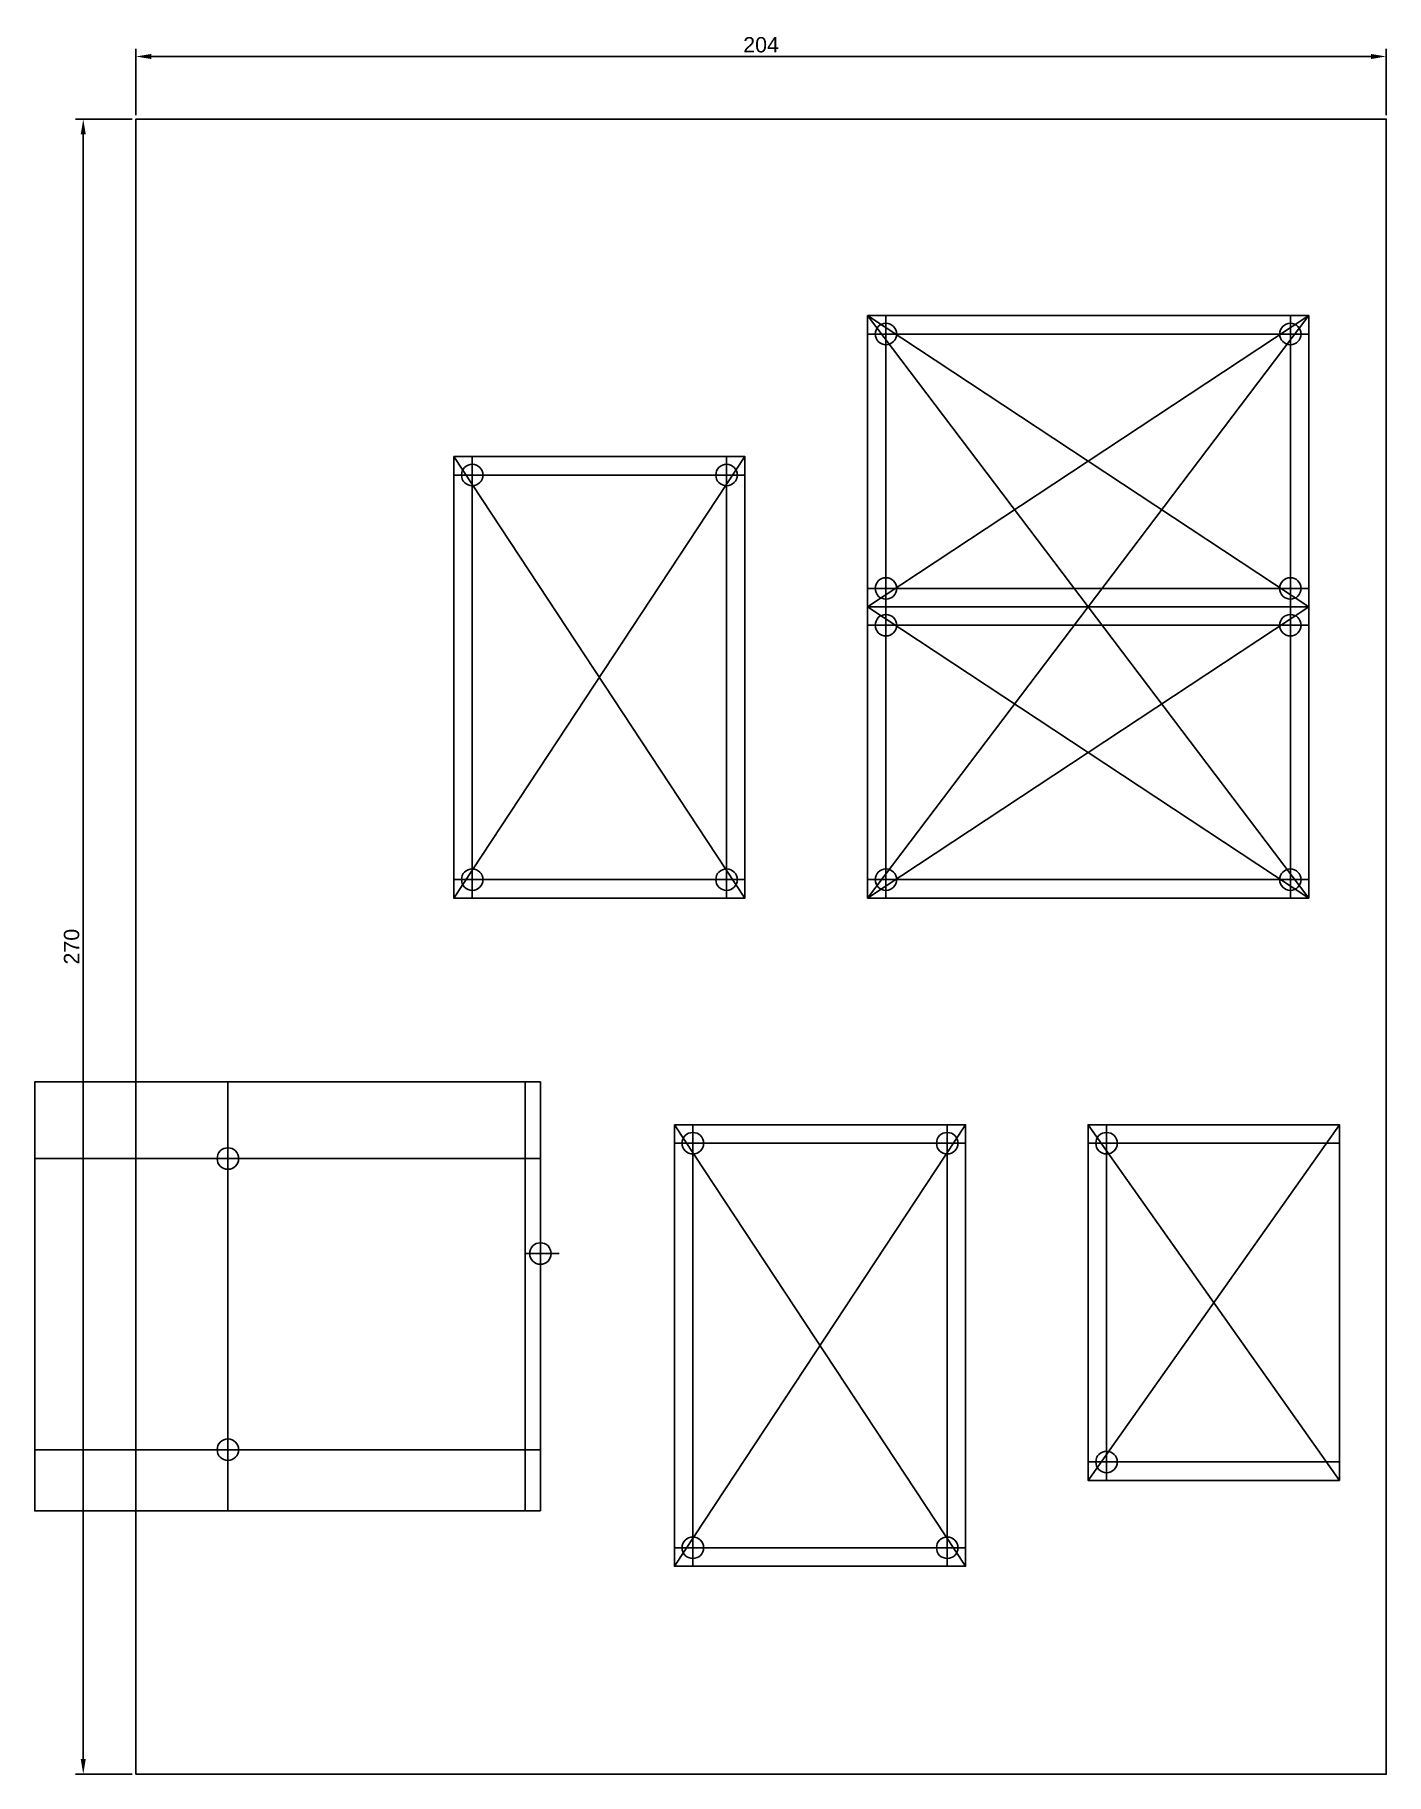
# Model space of a CAD drawing. Header units: millimetres. Extents: x -17 to 204, y 0 to 284.
import ezdxf

# ---------------------------------------------------------------- set-up
doc = ezdxf.new("R2010")
doc.units = ezdxf.units.MM
doc.layers.add('board', color=30, linetype='Continuous')
doc.styles.get("Standard").update_dxf_attribs({"font": 'arial.ttf'})
doc.dimstyles.new('ISO-25', dxfattribs={"dimtxt": 2.5, "dimasz": 2.5, "dimexe": 1.25, "dimexo": 0.625, "dimtad": 1, "dimtxsty": 'Standard', "dimcen": 2.5, "dimadec": 0, "dimazin": 0, "dimtfac": 1, "dimtmove": 0, "dimatfit": 3, "dimfxl": 1, "dimarcsym": 0})

# ---------------------------------------------------------------- blocks, each defined once
blk = doc.blocks.new('*D2')
at = {"color": 0, "lineweight": -2, "transparency": 16777216}
for p, q in [((-0.63, 270), (-9.84, 270)), ((-8.59, 267.5), (-8.59, 2.5)), ((-0.63, 0), (-9.84, 0))]:
    blk.add_line(p, q, dxfattribs=at)
at = {"color": 0, "transparency": 16777216}
for points in [[(-9.01, 267.5), (-8.18, 267.5), (-8.59, 270)], [(-9.01, 2.5), (-8.18, 2.5), (-8.59, 0)]]:
    blk.add_solid(points, dxfattribs=at)
at = {"layer": 'Defpoints', "color": 0, "transparency": 16777216}
for p in [(0, 270), (-8.59, 0), (0, 0)]:
    blk.add_point(p, dxfattribs=at)
at = {"color": 0, "transparency": 16777216, "insert": (-10.49, 135), "char_height": 2.5, "attachment_point": 5, "rotation": 90}
blk.add_mtext('270', dxfattribs=at)
blk = doc.blocks.new('*D3')
at = {"color": 0, "lineweight": -2, "transparency": 16777216}
for p, q in [((0, 270.62), (0, 281.47)), ((204, 270.62), (204, 281.47)), ((2.5, 280.22), (201.5, 280.22))]:
    blk.add_line(p, q, dxfattribs=at)
at = {"color": 0, "transparency": 16777216}
for points in [[(2.5, 280.63), (2.5, 279.8), (0, 280.22)], [(201.5, 280.63), (201.5, 279.8), (204, 280.22)]]:
    blk.add_solid(points, dxfattribs=at)
at = {"layer": 'Defpoints', "color": 0, "transparency": 16777216}
for p in [(204, 280.22), (0, 270), (204, 270)]:
    blk.add_point(p, dxfattribs=at)
at = {"color": 0, "transparency": 16777216, "insert": (102, 282.12), "char_height": 2.5, "attachment_point": 5}
blk.add_mtext('204', dxfattribs=at)

msp = doc.modelspace()

# ---------------------------------------------------------------- linework, layer by layer
for p, q in [((191.368, 142.939), (119.368, 237.939)), ((191.368, 237.939), (119.368, 142.939)), ((191.368, 190.439), (119.368, 237.939)), ((119.368, 190.439), (191.368, 237.939)), ((122.368, 142.939), (122.368, 237.939)), ((122.368, 190.439), (122.368, 237.939)), ((188.368, 142.939), (188.368, 237.939)), ((188.368, 190.439), (188.368, 237.939)), ((191.368, 234.939), (119.368, 234.939)), ((191.368, 234.939), (119.368, 234.939)), ((99.368, 214.939), (51.868, 142.939)), ((99.368, 142.939), (51.868, 214.939)), ((54.868, 214.939), (54.868, 142.939)), ((96.368, 214.939), (96.368, 142.939)), ((99.368, 211.939), (51.868, 211.939)), ((191.368, 193.439), (119.368, 193.439)), ((191.368, 142.939), (119.368, 190.439)), ((119.368, 142.939), (191.368, 190.439)), ((122.368, 142.939), (122.368, 190.439)), ((188.368, 142.939), (188.368, 190.439)), ((191.368, 187.439), (119.368, 187.439)), ((99.368, 145.939), (51.868, 145.939)), ((191.368, 145.939), (119.368, 145.939)), ((191.368, 145.939), (119.368, 145.939)), ((15, 42.939), (15, 112.939)), ((63.5, 42.939), (63.5, 112.939)), ((135.368, 105.939), (87.868, 33.939)), ((135.368, 33.939), (87.868, 105.939)), ((90.868, 105.939), (90.868, 33.939)), ((132.368, 105.939), (132.368, 33.939)), ((155.368, 47.939), (196.368, 105.939)), ((155.368, 105.939), (196.368, 47.939)), ((158.368, 47.939), (158.368, 105.939)), ((135.368, 102.939), (87.868, 102.939)), ((155.368, 102.939), (196.368, 102.939)), ((66, 100.439), (-16.5, 100.439)), ((63.5, 84.939), (69.054, 84.939)), ((66, 52.939), (-16.5, 52.939)), ((155.368, 50.939), (196.368, 50.939)), ((135.368, 36.939), (87.868, 36.939))]:
    msp.add_line(p, q)
for points in [[(191.368, 237.939), (119.368, 237.939), (119.368, 142.939), (191.368, 142.939)], [(191.368, 237.939), (119.368, 237.939), (119.368, 190.439), (191.368, 190.439)], [(51.868, 214.939), (51.868, 142.939), (99.368, 142.939), (99.368, 214.939)], [(191.368, 190.439), (119.368, 190.439), (119.368, 142.939), (191.368, 142.939)], [(66, 42.939), (66, 112.939), (-16.5, 112.939), (-16.5, 42.939)], [(87.868, 105.939), (87.868, 33.939), (135.368, 33.939), (135.368, 105.939)], [(196.368, 47.939), (196.368, 105.939), (155.368, 105.939), (155.368, 47.939)]]:
    msp.add_lwpolyline(points, close=True)
for centre in [(122.368, 234.939), (122.368, 234.939), (188.368, 234.939), (188.368, 234.939), (54.868, 211.939), (96.368, 211.939), (122.368, 193.439), (188.368, 193.439), (122.368, 187.439), (188.368, 187.439), (54.868, 145.939), (96.368, 145.939), (122.368, 145.939), (122.368, 145.939), (188.368, 145.939), (188.368, 145.939), (15, 100.439), (90.868, 102.939), (132.368, 102.939), (158.368, 102.939), (66, 84.939), (15, 52.939), (158.368, 50.939), (90.868, 36.939), (132.368, 36.939)]:
    msp.add_circle(centre, 1.75)
at = {"layer": 'board'}
msp.add_lwpolyline([(0, 0), (204, 0), (204, 270), (0, 270)], close=True, dxfattribs=at)

# ---------------------------------------------------------------- dimensions: what is measured, and where the dimension line sits
dim = msp.add_linear_dim(base=(204, 280.216), p1=(0, 270), p2=(204, 270), dimstyle='ISO-25')
dim.commit()
dim.dimension.update_dxf_attribs({"geometry": '*D3', "text_midpoint": (102, 282.118)})
dim = msp.add_linear_dim(base=(-8.592, 0), p1=(0, 270), p2=(0, 0), angle=90, dimstyle='ISO-25')
dim.commit()
dim.dimension.update_dxf_attribs({"geometry": '*D2', "text_midpoint": (-10.494, 135)})

doc.saveas('drawing.dxf')
